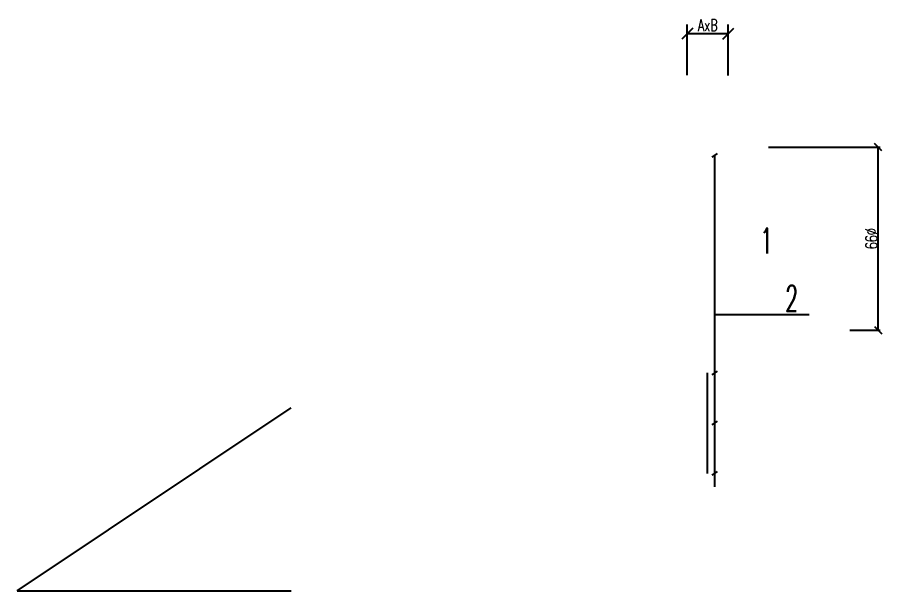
# Model space of a CAD drawing. Extents: x 307 to 786, y -197 to -94.
# Drawn here: x 698 to 707.46, y -103.04 to -96.76 of the extents above; entities that cross this region are included whole.
import ezdxf

# ---------------------------------------------------------------- set-up
doc = ezdxf.new("R2010")
doc.units = 0
doc.header["$LTSCALE"] = 0.5
doc.header["$MEASUREMENT"] = 0
doc.layers.get('DEFPOINTS').update_dxf_attribs({"linetype": 'CONTINUOUS'})
doc.layers.add('COTATION', color=7, linetype='CONTINUOUS')
doc.styles.add('ROMANS8', font='romans.shx', dxfattribs={"width": 0.7})
doc.dimstyles.new('CM-50°', dxfattribs={"dimscale": 0.1, "dimtxt": 1.3, "dimasz": 1.2, "dimexe": 1, "dimexo": 0, "dimgap": 0.3, "dimtad": 1, "dimzin": 0, "dimdsep": 46, "dimtxsty": 'ROMANS8', "dimblk": 'OBLIQUE', "dimcen": 0.5, "dimclrt": 1, "dimazin": 0, "dimtfac": 1, "dimtmove": 2, "dimatfit": 3, "dimfxl": 1, "dimtolj": 1, "dimtzin": 0, "dimarcsym": 0})
doc.dimstyles.new('I84 1-20 cm', dxfattribs={"dimscale": 0.4, "dimtxt": 0.32, "dimasz": 0.2, "dimexe": 0.06, "dimexo": 0.06, "dimgap": 0.02, "dimtad": 1, "dimdec": 1, "dimlfac": 40, "dimzin": 9, "dimdsep": 46, "dimtxsty": 'ROMANS8', "dimblk": 'OBLIQUE', "dimcen": 0.09, "dimclrd": 256, "dimclre": 256, "dimclrt": 1, "dimadec": 0, "dimazin": 0, "dimtfac": 1, "dimtdec": 1, "dimtofl": 0, "dimtmove": 2, "dimatfit": 3, "dimfxl": 3, "dimfxlon": 1, "dimtolj": 1, "dimtzin": 0, "dimarcsym": 0})

# ---------------------------------------------------------------- blocks, each defined once
blk = doc.blocks.new('_Oblique')
at = {"layer": 'COTATION', "color": 0, "lineweight": -2}
blk.add_line((-0.5, -0.5), (0.5, 0.5), dxfattribs=at)
blk = doc.blocks.new('*D519')
at = {"layer": 'COTATION', "color": 0, "lineweight": -2, "transparency": 16777216}
for p, q in [((705.3349, -97.3915), (705.3349, -96.8401)), ((705.7849, -97.3984), (705.7849, -96.8401)), ((705.7849, -96.9401), (705.3349, -96.9401))]:
    blk.add_line(p, q, dxfattribs=at)
at = {"layer": 'DEFPOINTS', "color": 0, "transparency": 16777216}
for p in [(705.3349, -96.9401), (705.3349, -97.3915), (705.7849, -97.3984)]:
    blk.add_point(p, dxfattribs=at)
at = {"layer": 'COTATION', "color": 0, "lineweight": -2, "transparency": 16777216, "xscale": 0.12, "yscale": 0.12, "zscale": 0.12, "rotation": 180}
blk.add_blockref('_Oblique', (705.3349, -96.9401), dxfattribs=at)
at = {"layer": 'COTATION', "color": 0, "lineweight": -2, "transparency": 16777216, "xscale": 0.12, "yscale": 0.12, "zscale": 0.12}
blk.add_blockref('_Oblique', (705.7849, -96.9401), dxfattribs=at)
at = {"layer": 'COTATION', "color": 1, "transparency": 16777216, "insert": (705.5599, -96.8451), "char_height": 0.13, "attachment_point": 5, "style": 'ROMANS8'}
blk.add_mtext('\\A1;AxB', dxfattribs=at)
blk = doc.blocks.new('*D520')
at = {"layer": 'COTATION', "lineweight": -2, "transparency": 16777216}
for p, q in [((706.2248, -98.1828), (707.4488, -98.1828)), ((707.4248, -100.1828), (707.4248, -98.1828)), ((707.1155, -100.1828), (707.4488, -100.1828))]:
    blk.add_line(p, q, dxfattribs=at)
at = {"layer": 'DEFPOINTS', "color": 0, "transparency": 16777216}
for p in [(705.041, -98.1828), (707.4248, -98.1828), (707.0915, -100.1828)]:
    blk.add_point(p, dxfattribs=at)
at = {"layer": 'COTATION', "lineweight": -2, "transparency": 16777216, "xscale": 0.08000000000000002, "yscale": 0.08000000000000002, "zscale": 0.08000000000000002}
for p, rotation in [((707.4248, -98.1828), 90), ((707.4248, -100.1828), 270)]:
    blk.add_blockref('_Oblique', p, dxfattribs=dict(at, rotation=rotation))
at = {"layer": 'COTATION', "color": 1, "transparency": 16777216, "insert": (707.3528, -99.1828), "char_height": 0.128, "attachment_point": 5, "rotation": 90, "style": 'ROMANS8'}
blk.add_mtext('\\A1;66%%C', dxfattribs=at)

msp = doc.modelspace()

# ---------------------------------------------------------------- linework, layer by layer
at = {"layer": 'COTATION'}
for p, q in [((705.6611, -98.2498), (705.6034, -98.2903)), ((705.6323, -98.2701), (705.6323, -101.9002)), ((705.6323, -100.0133), (706.6711, -100.0133)), ((705.6611, -100.6317), (705.6034, -100.6722)), ((697.999, -103.0359), (700.999, -101.0359)), ((705.6611, -101.1815), (705.6034, -101.222)), ((705.6611, -101.7312), (705.6034, -101.7718)), ((697.999, -103.0359), (700.999, -103.0359))]:
    msp.add_line(p, q, dxfattribs=at)
at = {"layer": 'COTATION', "color": 1}
msp.add_line((705.5581, -101.7515), (705.5581, -100.652), dxfattribs=at)

# ---------------------------------------------------------------- texts
at = {"layer": 'COTATION', "color": 4, "style": 'ROMANS8', "width": 0.6}
for s, p in [('1', (706.1298, -99.3463)), ('2', (706.4072, -99.9766))]:
    msp.add_text(s, height=0.28, dxfattribs=at).set_placement(p)

# ---------------------------------------------------------------- dimensions: what is measured, and where the dimension line sits
at = {"layer": 'COTATION'}
for base, p1, p2, angle, text, dimstyle, picture, middle in [((705.3349, -96.9401), (705.7849, -97.3984), (705.3349, -97.3915), 180, 'AxB', 'CM-50°', '*D519', (705.5599, -96.8451)), ((707.4248, -98.1828), (707.0915, -100.1828), (705.041, -98.1828), 90, '66%%C', 'I84 1-20 cm', '*D520', (707.3528, -99.1828))]:
    dim = msp.add_linear_dim(base=base, p1=p1, p2=p2, angle=angle, text=text, dimstyle=dimstyle, dxfattribs=at)
    dim.commit()
    dim.dimension.update_dxf_attribs({"geometry": picture, "text_midpoint": middle})

doc.saveas('drawing.dxf')
